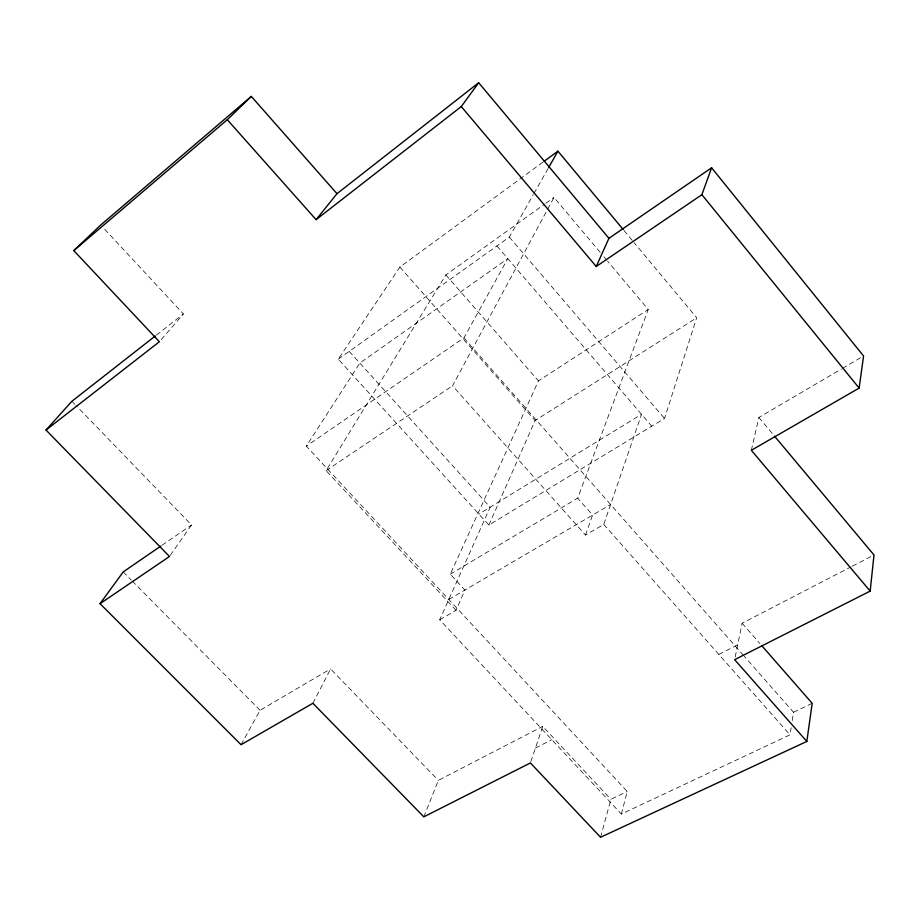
<?xml version="1.0" encoding="UTF-8"?>
<svg xmlns="http://www.w3.org/2000/svg" width="920" height="920" viewBox="0 0 920 920"><rect width="100%" height="100%" fill="white"/><g stroke="black" fill="none" stroke-linecap="round" stroke-linejoin="round"><path stroke-width="0.69" stroke-dasharray="4.6 3.45" d="M349.221 351.371L490.164 507.196L439.714 619.781L621.356 814.05L790.027 734.838L791.108 727.766M792.189 720.705L793.488 712.218L744.222 656.247M735.183 656.96L742.118 623.219L851.172 566.8M751.341 450.294L758.885 417.461L841.397 369.023M621.356 814.05L627.268 791.51L306.303 446.166L359.823 363.101L507.805 258.635L463.933 337.893L306.303 446.166M600.564 837.269L610.88 799.319L627.268 791.51M542.926 162.173L399.878 267.076L338.284 359.179L488.888 525.067L664.516 418.462L696.693 317.756L634.202 242.742M530.863 761.599L542.731 726.374L610.88 799.319M600.196 252.356L554.001 197.42L452.548 385.779L585.511 535.072L603.784 524.446L641.55 414.299L478.929 514.084M585.511 535.072L592.618 515.073L577.656 498.18L648.232 309.476L607.58 261.142M423.832 816.845L438.345 780.379L542.731 726.374M439.714 619.781L456.032 610.305L464.91 590.042L450.271 574.195L538.453 380.914L648.232 309.476M488.888 525.067L535.083 420.589L696.693 317.756M312.892 703.271L330.602 668.897L438.345 780.379M241.063 744.717L260.049 710.309L330.602 668.897M338.284 359.179L509.346 237.072L533.278 194.741M533.979 193.499L548.768 167.359M456.032 610.305L326.117 470.614L445.878 274.93L544.697 204.09M170.315 555.312L191.532 524.998L75.912 405.363M161.218 339.606L183.413 313.95L103.649 228.137M156.388 335.11L183.413 313.95M545.859 203.262L554.001 197.42M162.07 545.226L191.532 524.998M326.117 470.614L452.548 385.779M450.271 574.195L577.656 498.18M448.81 599.495L610.615 504.505M842.628 368.299L861.097 357.454M852.437 566.145L874 554.99M535.417 748.086L551.839 739.703M718.853 654.442L737.679 644.828M793.488 712.218L812.187 703.294M123.199 571.929L131.249 580.072M132.25 581.083L260.049 710.309M71.932 401.247L74.922 404.34M603.784 524.446L790.027 734.838M463.933 337.893L743.279 655.178M399.878 267.076L535.083 420.589M742.118 623.219L759.874 643.505M445.878 274.93L538.453 380.914M496.915 245.95L651.774 426.202M509.346 237.072L664.516 418.462M603.888 256.749L606.659 260.049M758.885 417.461L773.616 435.068M624.094 230.598L633.282 241.638"/><path stroke-width="1.38" d="M160.896 546.031L123.199 571.929L100.038 603.681L241.063 744.717L312.892 703.271L423.832 816.845L530.414 762.944L600.564 837.269L806.828 741.428L734.631 659.663L870.17 591.111L874 554.99L774.536 436.16M870.17 591.111L751.341 450.294L859.142 388.091L863.569 356.005L711.608 167.785L608.925 238.314L596.24 266.489L461.276 106.559L478.687 82.731L608.925 238.314M806.828 741.428L812.187 703.294L761.737 645.644M596.24 266.489L701.891 194.695L711.608 167.785M548.768 167.359L557.922 151.167L623.173 229.494M336.984 193.695L251.321 96.404L227.297 119.715L316.1 219.65L336.984 193.695L478.687 82.731M100.038 603.681L169.498 556.485L46 430.054L71.932 401.247L155.261 335.995M46 430.054L159.379 341.734L73.795 250.596L100.728 224.998L251.321 96.404M73.795 250.596L227.297 119.715M316.1 219.65L461.276 106.559M544.077 161.322L557.922 151.167M701.891 194.695L859.142 388.091"/></g></svg>
